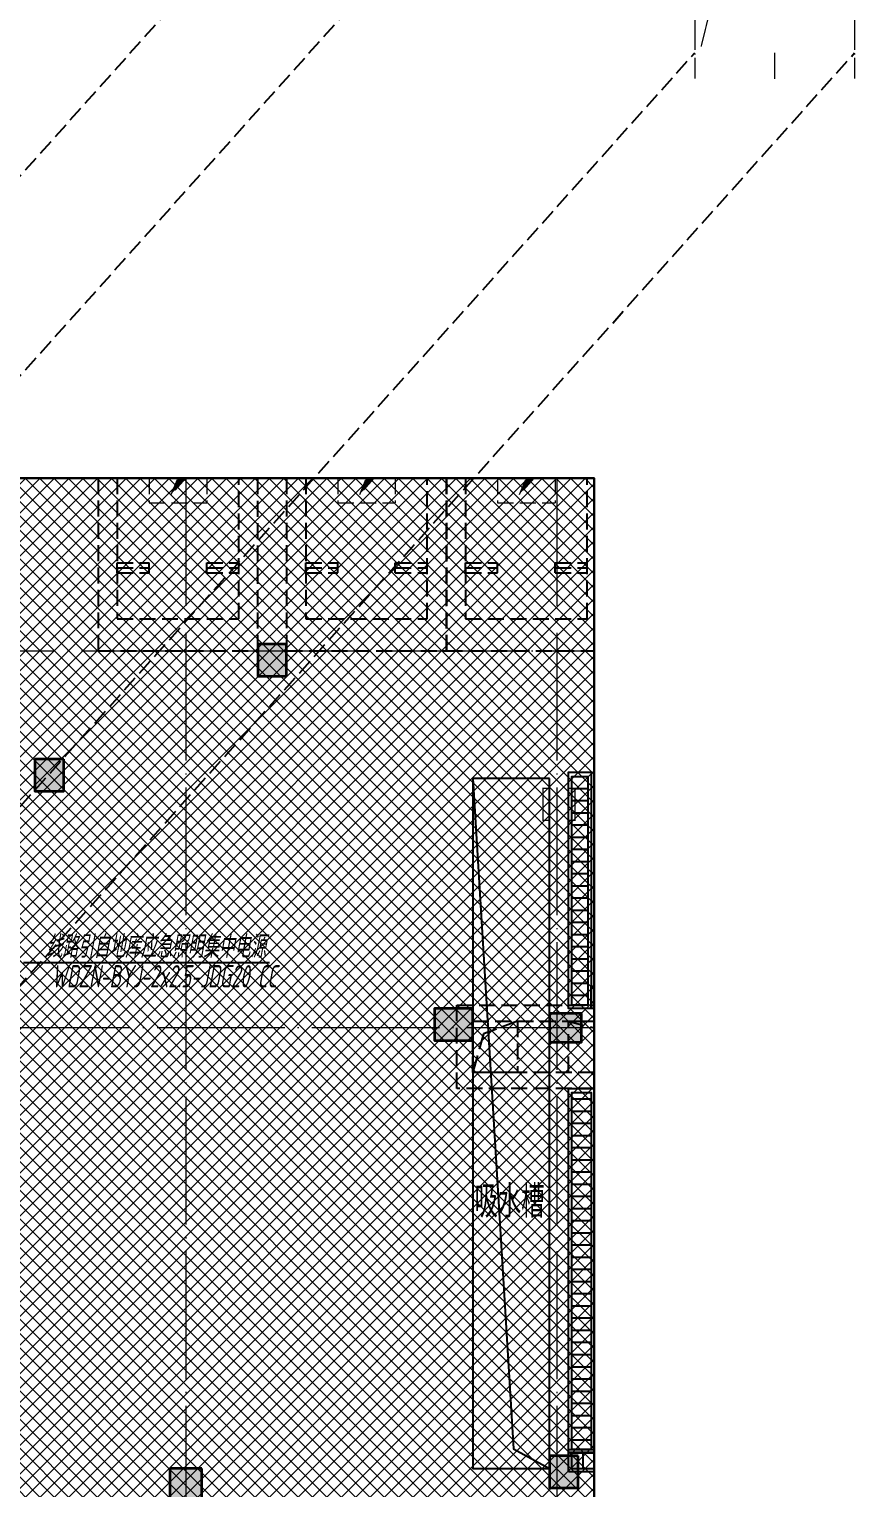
# Model space of a CAD drawing. Extents: x 2803505 to 5851001, y -1372902 to 24339.
# Drawn here: x 2890966 to 2904055, y -726990 to -704162 of the extents above; entities that cross this region are included whole.
import ezdxf
from ezdxf.xclip import XClip

# ---------------------------------------------------------------- set-up
doc = ezdxf.new("R2010")
doc.units = 0
doc.header["$LTSCALE"] = 1000
doc.header["$MEASUREMENT"] = 0
doc.header["$XCLIPFRAME"] = 2
for name, pattern in [('#P_--_20B1_001_t3$0$DASH', [0.35, 0.25, -0.1]), ('5、6、7#楼参照$0$DASH', [0.35, 0.25, -0.1]), ('__DASH', [0.35, 0.25, -0.1]), ('DASH', [0.35, 0.25, -0.1]), ('DOTE', [2.4200000000000004, 2, -0.2, 0.02, -0.2]), ('HIDDEN', [0.375, 0.25, -0.125])]:
    doc.linetypes.add(name, pattern=pattern)
doc.layers.get('0').update_dxf_attribs({"linetype": 'CONTINUOUS'})
for name, color, linetype in [('!!电气', 1, 'CONTINUOUS'), ('0-R-风井', 2, 'CONTINUOUS'), ('0-R集水坑', 191, 'CONTINUOUS'), ('0-设备用房', 1, 'CONTINUOUS'), ('A-看线', 4, 'CONTINUOUS'), ('DIM-照明', 7, 'CONTINUOUS'), ('HS-A-停车位（标准）', 9, 'CONTINUOUS'), ('审核', 1, 'CONTINUOUS')]:
    doc.layers.add(name, color=color, linetype=linetype)
for name, color, linetype, lineweight in [('AE-PARKING', 70, '5、6、7#楼参照$0$DASH', 13), ('DOTE', 19, 'DOTE', 9), ('PUB_HATCH', 8, 'CONTINUOUS', 9), ('STAIR', 252, 'CONTINUOUS', 20), ('S－GG公共尺寸标注', 3, 'CONTINUOUS', 18), ('填充', 251, 'CONTINUOUS', 5), ('平面-看线', 252, 'CONTINUOUS', 15), ('砼柱', 2, 'CONTINUOUS', 35)]:
    doc.layers.add(name, color=color, linetype=linetype, lineweight=lineweight)
doc.styles.add('_TCH_SPACE', font='SIMPLEX', dxfattribs={"height": 5, "bigfont": 'GBCBIG'})
doc.styles.add('HZTXT', font='gbeitc.shx', dxfattribs={"width": 0.8, "height": 400, "bigfont": 'hztxt.shx'})

# ---------------------------------------------------------------- blocks, each defined once
blk = doc.blocks.new('充电车位')
at = {"layer": 'AE-PARKING', "linetype": 'ByBlock'}
h = blk.add_hatch(color=1, dxfattribs=at)
h.dxf.hatch_style = 1
h.paths.add_polyline_path([(-1007586.192309124, -1042637.750552036), (-1007473.70691881, -1042375.484842397), (-1007689.223537753, -1042375.484842405), (-1007425.007632948, -1042030.478523538), (-1007514.574478829, -1042281.719792634), (-1007278.962196556, -1042297.991757713)])
at = {"layer": 'AE-PARKING', "color": 1}
for p, q in [((-1007928.602682202, -1041872.947363779), (-1007028.602682206, -1041872.947363779)), ((-1007928.602682199, -1041872.947363779), (-1007928.602682201, -1042772.947363771)), ((-1007028.602682203, -1041872.947363779), (-1007028.602682201, -1042772.947363771)), ((-1007928.602682204, -1042772.947363771), (-1007028.602682201, -1042772.947363771))]:
    blk.add_line(p, q, dxfattribs=at)
at = {"layer": 'AE-PARKING', "color": 1, "linetype": 'ByBlock'}
for p, q in [((-1007425.007632948, -1042030.478523538), (-1007689.223537753, -1042375.484842405)), ((-1007425.007632948, -1042030.478523538), (-1007514.574478829, -1042281.719792634)), ((-1007278.962196556, -1042297.991757713), (-1007586.192309124, -1042637.750552036)), ((-1007514.574478829, -1042281.719792634), (-1007278.962196556, -1042297.991757713)), ((-1007689.223537753, -1042375.484842405), (-1007473.70691881, -1042375.484842397)), ((-1007586.192309124, -1042637.750552036), (-1007473.70691881, -1042375.484842397))]:
    blk.add_line(p, q, dxfattribs=at)
blk = doc.blocks.new('A$C25A378E3')
at = {"layer": 'HS-A-停车位（标准）', "linetype": 'DASH'}
for p, q in [((299.9288666398497, 4280.200665866025), (299.9276344913524, 4120.200664976728)), ((299.9276344913524, 4120.200664976728), (799.9273485837039, 4120.008946264163)), ((299.9282505712472, 4200.200665451237), (799.9279646449722, 4200.00894667895)), ((299.9288666398497, 4280.200665866025), (799.9285807174165, 4280.00894703425)), ((799.9285807174165, 4280.00894703425), (799.9273485837039, 4120.008946264163)), ((1699.929113851395, 4280.193678615266), (1699.927881702897, 4120.19367778569)), ((1699.927881702897, 4120.19367778569), (2199.927595795365, 4120.001958953799)), ((1699.928497782676, 4200.193678200361), (2199.928211856517, 4200.001959428308)), ((1699.929113851395, 4280.193678615266), (2199.928827928961, 4280.001959843212)), ((2199.928827928961, 4280.001959843212), (2199.927595795365, 4120.001958953799)), ((300.0205537431175, 1700.046125917463), (-199.9740653929766, 2550.049336581258)), ((2200.020893819514, 1700.035927985562), (2700.026429273654, 2550.032717227354))]:
    blk.add_line(p, q, dxfattribs=at)
for points in [[(1.164153218269348e-10, 5499.999999999884), (2499.999999842257, 5499.971898506512), (2499.938176556607, -0.02810114610474557), (-0.06182328553404659, 3.472669050097466e-07)], [(299.9943796824664, 4999.996627852321), (2199.994379562442, 4999.975270717288), (2199.938176575466, -0.02472896687686443), (299.9381766954903, -0.003371831844560802)]]:
    blk.add_lwpolyline(points, close=True, dxfattribs=at)
blk = doc.blocks.new('TYUIYOIUO')
at = {"layer": '0-R-风井', "linetype": '__DASH'}
for p, q in [((-241108.5185140612, 793266.6354825979), (-238408.6132469426, 793266.6354825979)), ((-241108.5185140612, 791966.6554982531), (-241108.5185140612, 793266.6354825979)), ((-240858.5185140612, 793016.6354825979), (-240158.6312157929, 793016.6494923409)), ((-240858.5185140612, 792216.6494985037), (-240858.5185140612, 793016.6354825979)), ((-240858.5185140612, 793016.6354825979), (-238658.6132469426, 793016.6354825979)), ((-240858.5185140612, 792216.6554982531), (-240858.5185140612, 793016.6354825979)), ((-240158.6312157929, 793016.6494923409), (-240158.5070922098, 792216.6494985037)), ((-239358.5516247794, 793016.641482356), (-238658.6643265111, 793016.6554920991)), ((-239358.5516247794, 792216.6554982618), (-239358.5516247794, 793016.641482356)), ((-238658.6132469426, 792216.6554982531), (-240858.5185140612, 792216.6554982531)), ((-240158.5070922098, 792216.6494985037), (-240858.5185140612, 792216.6494985037)), ((-240158.5070922098, 792216.6494985037), (-240858.5185140612, 792216.6494985037)), ((-238658.5402029281, 792216.6554982618), (-239358.5516247794, 792216.6554982618)), ((-238658.5402029281, 792216.6554982618), (-239358.5516247794, 792216.6554982618)), ((-238408.6132469426, 791966.6554982531), (-241108.5185140612, 791966.6554982531))]:
    blk.add_line(p, q, dxfattribs=at)
for points in [[(-240158.6312136192, 793016.6354825979), (-240689.6595174272, 792820.6648067322), (-240858.5006222127, 792216.6494985037)], [(-239358.5516247794, 793016.6354825979), (-238811.7142363426, 792873.5311348168), (-238658.6132469426, 792216.6554982531)]]:
    blk.add_lwpolyline(points, dxfattribs=at)
blk = doc.blocks.new('A$C24B36177')
for points in [[(-65799.99999999988, -16697.00265675376), (-66249.99999999988, -16697.00265675376), (-66249.99999999988, -17197.00265675376), (-65799.99999999988, -17197.00265675376)], [(-69288.27152348321, -18497.00265675376), (-69738.27152348321, -18497.00265675376), (-69738.27152348321, -18997.00265675376), (-69288.27152348321, -18997.00265675376)], [(-62888.27152348321, -22397.00265675376), (-63488.27152348321, -22397.00265675376), (-63488.27152348321, -22897.00265675376), (-62888.27152348321, -22897.00265675376)], [(-61188.27152348321, -22474.99999965215), (-61688.27152348321, -22474.99999965215), (-61688.27152348321, -22924.99999965215), (-61188.27152348321, -22924.99999965215)], [(-61238.27152348321, -29397.00265675376), (-61688.27152348321, -29397.00265675376), (-61688.27152348321, -29897.00265675376), (-61238.27152348321, -29897.00265675376)], [(-67124.99999999988, -29597.00265675376), (-67624.99999999988, -29597.00265675376), (-67624.99999999988, -30097.00265675376), (-67124.99999999988, -30097.00265675376)]]:
    blk.add_hatch(color=252).paths.add_polyline_path(points)
at = {"layer": '砼柱', "color": 252, "lineweight": 35}
for points in [[(-65799.99999999988, -16697.00265675376), (-66249.99999999988, -16697.00265675376), (-66249.99999999988, -17197.00265675376), (-65799.99999999988, -17197.00265675376)], [(-69288.27152348321, -18497.00265675376), (-69738.27152348321, -18497.00265675376), (-69738.27152348321, -18997.00265675376), (-69288.27152348321, -18997.00265675376)], [(-62888.27152348321, -22397.00265675376), (-63488.27152348321, -22397.00265675376), (-63488.27152348321, -22897.00265675376), (-62888.27152348321, -22897.00265675376)], [(-61188.27152348321, -22474.99999965215), (-61688.27152348321, -22474.99999965215), (-61688.27152348321, -22924.99999965215), (-61188.27152348321, -22924.99999965215)], [(-61238.27152348321, -29397.00265675376), (-61688.27152348321, -29397.00265675376), (-61688.27152348321, -29897.00265675376), (-61238.27152348321, -29897.00265675376)], [(-67124.99999999988, -29597.00265675376), (-67624.99999999988, -29597.00265675376), (-67624.99999999988, -30097.00265675376), (-67124.99999999988, -30097.00265675376)]]:
    blk.add_lwpolyline(points, close=True, dxfattribs=at)
blk = doc.blocks.new('A$C74D73064')
at = {"layer": '0-R集水坑', "linetype": 'DASH'}
h = blk.add_hatch(dxfattribs=at)
h.set_pattern_fill('LINE', color=252, scale=200, angle=-360.0000000000001, style=0)
h.set_pattern_definition([(360, (2234554.834628493, 1888472.282317798), (1.399771291425425e-13, 190.5), [])])
h.paths.add_polyline_path([(38766.75062371988, 62072.26089928485), (39016.75930549402, 62072.26089928485), (39016.75336543762, 65654.62808189087), (38766.7517341777, 65654.62997684174)])
h = blk.add_hatch(dxfattribs=at)
h.set_pattern_fill('LINE', color=252, scale=200, angle=2.016665092844712e-05, style=0)
h.set_pattern_definition([(2.016665091572532e-05, (2234554.196021395, 1877325.925323331), (-6.70511342093505e-05, 190.4999999999882), [])])
h.paths.add_polyline_path([(38766.74959592149, 55122.26191240619), (39066.75929816498, 55122.26201795961), (39066.75173184986, 60707.51633181155), (38766.75010087609, 60707.51812130259)])
h = blk.add_hatch(dxfattribs=at)
h.set_pattern_fill('LINE', color=252, scale=200, angle=-450.0000000000001, style=0)
h.set_pattern_definition([(270, (1862169.694894568, -2140718.818942202), (190.5, -1.749714114281781e-13), [])])
h.paths.add_polyline_path([(38766.76187764131, 55069.26506257104), (38766.76187764131, 54819.2563807969), (47265.27630285139, 54819.2013576905), (47265.27819771145, 55069.1910152972)])
at = {"layer": '填充'}
h = blk.add_hatch(dxfattribs=at)
h.set_pattern_fill('ANSI37', color=252, scale=100, style=0)
h.set_pattern_definition([(45, (953418.0689988486, -464688.2486653434), (-112.2532015133644, 112.2532015133644), []), (135, (953418.0689988486, -464688.2486653434), (-112.2532015133644, -112.2532015133644), [])])
h.paths.add_polyline_path([(-14883.24657612492, 70322.25548036379), (39116.74029141641, 70322.25548036379), (39116.74029141641, 50822.25548154057), (-14883.24657612492, 50822.25548154057)])
h.paths.add_polyline_path([(-1883.245113453828, 67422.29268095532), (-1883.298365108087, 67422.2499491538), (-4183.506522695068, 67422.2499505431), (-4183.459693771438, 63622.29409954284), (-1883.245802723803, 63622.28858335229), (-1883.245280408068, 61422.56304480421), (-6483.052808453562, 61422.56158439867), (-6483.052809515619, 58222.55929603253), (-1733.24666046747, 58222.5592971961), (-1733.246263705427, 57522.29680770764), (966.75373735209, 57522.296807718), (966.7560266151559, 59622.35956726602), (1116.760783986654, 59622.22407580406), (1116.758494808571, 61422.42511312739), (1116.757451254758, 61422.53944550065), (1116.764397459454, 67422.28934755625)], flags=16)
h.paths.add_polyline_path([(28416.52837015979, 63622.29192543851), (28416.52719244442, 67422.25325119036), (26117.14164646191, 67422.25844941061), (26117.14164806681, 67422.29158126056), (23117.14164118294, 67422.29158126056), (23116.79998004087, 61422.56216836168), (18516.80651620356, 61422.56070896034), (18516.80691674957, 58222.56222750584), (23266.79900158942, 58222.56222766545), (23266.79899674351, 57522.29593126522), (25966.79899780103, 57522.29593127558), (25966.7989977973, 59622.2920976801), (26416.80034946487, 59622.29314419447), (26416.80034955358, 61422.56077466119), (26116.80271170358, 61422.53856905812), (26117.14164408576, 63622.29199816036)], flags=16)
at = {"color": 252}
blk.add_lwpolyline([(-14883.24657612492, 70322.25548036373), (39116.74029141641, 70322.25548036373), (39116.74029141641, 50822.25548154057), (-14883.24657612492, 50822.25548154057)], close=True, dxfattribs=at)
at = {"layer": '0-R集水坑', "color": 252, "linetype": 'ByBlock'}
for points in [[(39066.75930358679, 62022.2608845029), (38716.75038434775, 62022.2608845029), (38716.75201360427, 65719.38768014603), (39066.75340739929, 65719.38754234009)], [(39066.75987665309, 62022.26088450302), (39066.75987665309, 62372.26980374206), (39966.69965575833, 62372.26241956279), (39966.69951795239, 62022.26102576777)], [(39116.75931375008, 55072.26202067442), (38716.7503945193, 55072.26187987113), (38716.75035730156, 60772.27580667823), (39116.75175102695, 60772.27580966626)], [(38716.76186285936, 54769.25638270425), (38716.76186285936, 55119.26530194329), (47330.03590152494, 55119.2579177639), (47330.035763719, 54769.25652396888)]]:
    blk.add_lwpolyline(points, close=True, dxfattribs=at)
at = {"layer": '0-R集水坑', "color": 252}
for points in [[(39016.75930549414, 62072.26089928485), (38766.75062372, 62072.26089928485), (38766.7517341777, 65654.62997684174), (39016.75336543762, 65654.62808189087)], [(39066.75929816498, 55122.26201795961), (38766.75061623915, 55122.26191240654), (38766.75010087609, 60707.51812130259), (39066.75173184986, 60707.51633181155)], [(38766.76187764131, 54819.2563807969), (38766.76187764131, 55069.26506257104), (47265.27819822065, 55069.25819719047), (47265.27630326978, 54819.25656593055)]]:
    blk.add_lwpolyline(points, close=True, dxfattribs=at)
at = {"layer": 'A-看线', "color": 252, "linetype": 'ByBlock'}
blk.add_lwpolyline([(38416.75956273812, 65619.41500267561), (37216.75956273812, 65619.41500267561), (37216.74762018898, 54822.24419123679), (38416.74761840119, 54822.24419123679)], close=True, dxfattribs=at)
blk.add_lwpolyline([(37216.75956273812, 65619.41500267561), (37854.79636489379, 55130.72690042388), (38416.74761840107, 54823.24419135787)], dxfattribs=at)
at = {"layer": 'DOTE', "color": 252}
for p, q in [((32730.0351011306, 93136.92275867704), (32730.0351011306, 8148.876076509594)), ((38530.0351011306, 93136.92275867704), (38530.0351011306, 8148.876076509594)), ((-86385.24772744626, 67619.25646164955), (196116.0437006025, 67619.25646164955)), ((196116.0437006019, 61719.25646164967), (-86385.24772744626, 61719.25646164967))]:
    blk.add_line(p, q, dxfattribs=at)
at = {"layer": 'S－GG公共尺寸标注', "color": 252, "const_width": 20}
for points in [[(38416.75038433098, 65469.39262988453), (38316.75038433098, 65469.39262988453), (38316.75038433098, 64969.39262988453), (38416.75038433098, 64969.39262988453)], [(38716.7503843247, 65469.39262988686), (38816.7503843247, 65469.39262988686), (38816.7503843247, 64969.39262988686), (38716.7503843247, 64969.39262988686)]]:
    blk.add_lwpolyline(points, dxfattribs=at)
at = {"layer": '填充', "color": 252}
blk.add_lwpolyline([(-14883.24657612492, 70322.25548036379), (39116.74029141641, 70322.25548036379), (39116.74029141641, 50822.25548154057), (-14883.24657612492, 50822.25548154057)], close=True, dxfattribs=at)
at = {"color": 252}
blk.add_blockref('A$C24B36177', (100104.7992927883, 84419.25646130543), dxfattribs=at)
at = {"layer": 'AE-PARKING', "color": 252, "rotation": 359.9974937272497}
for p in [(1040129.152875881, 1112662.743278881), (1043079.212933159, 1112662.743279228), (1045579.151109874, 1112662.743278881)]:
    blk.add_blockref('充电车位', p, dxfattribs=at)
at = {"layer": 'HS-A-停车位（标准）', "color": 252}
blk.add_blockref('TYUIYOIUO', (278075.2999756152, -731194.3965097175), dxfattribs=at)
at = {"layer": 'HS-A-停车位（标准）', "color": 252, "linetype": 'DASH', "xscale": -1, "rotation": 179.9993559612105}
for p in [(31355.03863314423, 73119.25646095606), (34305.09869042283, 73119.25646130368), (36805.03686713742, 73119.25646095606)]:
    blk.add_blockref('A$C25A378E3', p, dxfattribs=at)
at = {"layer": '0-设备用房', "color": 252, "style": '_TCH_SPACE'}
blk.add_text('吸水槽', height=506.3829787234042, dxfattribs=at).set_placement((37245.25269176182, 58749.31928868301))
blk = doc.blocks.new('A$C110D7C8B')
h = blk.add_hatch()
h.set_pattern_fill('ANSI32', color=252, scale=7, angle=135)
h.set_pattern_definition([(180, (-705542.5179923946, -984740.2321152245), (-3.552713678800501e-15, -33.33750000000001), []), (180, (-705553.6304971946, -984729.1196104245), (-3.552713678800501e-15, -33.33750000000001), [])])
h.paths.add_polyline_path([(50, -1350.000000041677), (250.0000000000582, -1350.000000041677), (249.9999999999418, -50), (50, -50)])
at = {"color": 252}
for points in [[(0, 0), (300, 0), (300, -1400.000000041677), (0, -1400.000000041677)], [(50, -50), (250, -50), (250, -1350.000000041677), (50, -1350.000000041677)]]:
    blk.add_lwpolyline(points, close=True, dxfattribs=at)
blk = doc.blocks.new('A$C028C60F5')
at = {"color": 252}
blk.add_lwpolyline([(400.0000000717118, -1.851003617048264e-07), (0, 0), (-1.851003617048264e-07, -400.0000001632143), (399.9999998866115, -400.0000003483146)], close=True, dxfattribs=at)
at = {"layer": 'PUB_HATCH', "color": 252}
blk.add_solid([(-1.851003617048264e-07, -400.0000001632143), (399.9999998866115, -400.0000003483146), (0, 0), (400.0000000717118, -1.851003617048264e-07)], dxfattribs=at)
blk = doc.blocks.new('A$C18F32B8A')
at = {"color": 252, "const_width": 20}
for points in [[(7519.746154826425, -5500.243901853333), (7905.325032999623, -865.2724637767533), (10119.74645714677, -200.2097836569883)], [(7519.748090145295, -7600.249561245553), (7905.329351844615, -6030.524345523096), (10119.75077599176, -5700.209477294469)], [(7669.74645633559, -9700.245550757623), (8055.325040148746, -8130.523613388767), (9969.746456321096, -7800.20874516014)]]:
    blk.add_lwpolyline(points, dxfattribs=at)
at = {"layer": 'DOTE', "color": 252, "linetype": 'DOTE', "ltscale": 0.3}
for p, q in [((7569.550093442725, -7700.244544366142), (7569.550093442667, -10200.24554942362)), ((10069.74645357818, -7700.246329075075), (10069.74645357812, -10200.24555084261))]:
    blk.add_line(p, q, dxfattribs=at)
at = {"layer": 'DOTE', "linetype": 'DOTE', "ltscale": 0.3}
blk.add_line((8819.648726167448, -9800.245436708676), (8819.64872616739, -10205.08561670512), dxfattribs=at)
at = {"layer": 'STAIR', "color": 252, "linetype": '#P_--_20B1_001_t3$0$DASH'}
for p, q in [((1500, 0), (4152.000000014203, 1.047737896442413e-09)), ((1499.999999999884, -69.99999995273538), (4152.000000013737, -69.75341075321194)), ((1500.000000000116, -129.9999999527354), (4152.000000013388, -129.7534107532119)), ((1500.000000001164, -200), (4152.000000012922, -199.9999999989523)), ((4111.199999980512, -260.0000000090804), (1500.000000001164, -260.0000000224682)), ((1500, -1500.000000031665), (3267.999999990105, -1499.999999998952)), ((1499.999999999884, -1569.9999999844), (3267.999999989639, -1569.754457053379)), ((1500.000000000116, -1629.9999999844), (3267.999999989115, -1629.754457012867)), ((1500.000000001164, -1700.000000031665), (3267.999999989115, -1699.754457054427))]:
    blk.add_line(p, q, dxfattribs=at)
at = {"layer": 'STAIR', "color": 252}
for p, q in [((5920, -259.9999999997672), (4111.19999998057, -260.0000000090804)), ((8869.74283019395, -1700.246588996262), (7519.746456208813, -1700.246589469374))]:
    blk.add_line(p, q, dxfattribs=at)
at = {"layer": 'STAIR', "color": 246, "linetype": '#P_--_20B1_001_t3$0$DASH'}
blk.add_lwpolyline([(1500, 0), (0, 0), (0, -1700.000000028405), (1500, -1700.000000028405)], close=True, dxfattribs=at)
at = {"layer": 'STAIR', "color": 252}
blk.add_lwpolyline([(7519.746456187801, -1640.246589469374), (8929.755123912648, -1640.246588975191), (8929.755124753749, -4040.246135032154)], dxfattribs=at)
at = {"layer": '审核', "color": 252, "linetype": 'HIDDEN', "ltscale": 0.2}
blk.add_line((6119.755594726943, -200.1547837678809), (6119.682242507813, -1500.172692473629), dxfattribs=at)
at = {"layer": '平面-看线'}
for p, q in [((1500.000000001164, -200), (1500, 0)), ((1500.000000001164, -1700.000000031665), (1500, -1500.000000031665))]:
    blk.add_line(p, q, dxfattribs=at)
at = {"color": 252}
blk.add_blockref('A$C028C60F5', (6219.744254106772, 999.753149292781), dxfattribs=at)
at = {"color": 252, "xscale": -1}
for name, p in [('A$C110D7C8B', (7319.746456009045, -100.2399003441678)), ('A$C028C60F5', (6619.744458064088, -1500.248004525783))]:
    blk.add_blockref(name, p, dxfattribs=at)

msp = doc.modelspace()

# ---------------------------------------------------------------- linework, layer by layer
at = {"layer": '!!电气', "color": 1}
msp.add_line((2894723.923631679, -718773.0916339462), (2890876.113980878, -718773.0916339462), dxfattribs=at)
at = {"color": 251, "linetype": '__DASH', "true_color": 0x636466}
for p, q in [((2883906.152192863, -714189.0088733679), (2901228.782876322, -694834.9733796588)), ((2886706.15219174, -714189.0088733674), (2904028.782875198, -694834.9733796588)), ((2884055.955830832, -723889.008613175), (2901378.58651429, -704534.9731194663)), ((2886556.151497107, -723889.008613175), (2903878.782180566, -704534.9731194663))]:
    msp.add_line(p, q, dxfattribs=at)

# ---------------------------------------------------------------- block references
msp.add_blockref('A$C18F32B8A', (2893809.035724233, -694734.7275687091))
ref = msp.add_blockref('A$C74D73064', (2860689.203808141, -781511.2655150846))
XClip(ref).set_block_clipping_path([(-14883.246564808185, 50822.2568892687), (39116.74030273309, 70322.2568880918)])

# ---------------------------------------------------------------- texts
at = {"layer": 'DIM-照明', "color": 7, "style": 'HZTXT', "width": 0.7}
for s, p in [('线路引自地库应急照明集中电源', (2891237.756618586, -718695.9441921213)), ('WDZN-BYJ-2x2.5-JDG20 CC', (2891322.411290428, -719159.342997666))]:
    msp.add_text(s, height=350, rotation=359.9999999999924, dxfattribs=at).set_placement(p)

doc.saveas('drawing.dxf')
